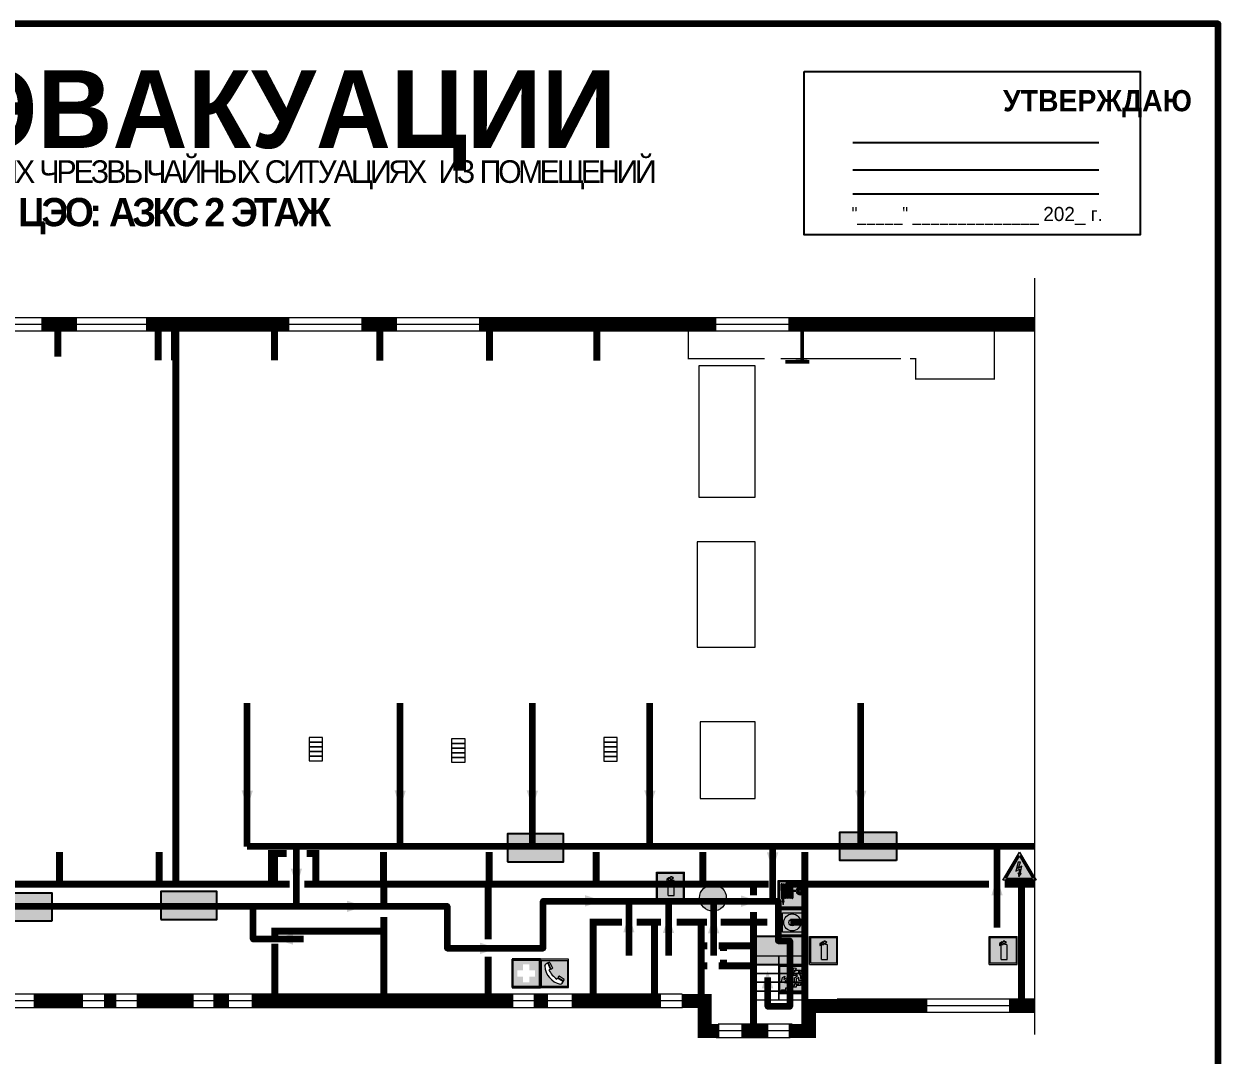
# Model space of a CAD drawing. Header units: millimetres. Extents: x 13114 to 67229, y 22859 to 38520.
# Drawn here: x 28424.7 to 28762.5, y 25959.4 to 26251.1 of the extents above; entities that cross this region are included whole.
import ezdxf

# ---------------------------------------------------------------- set-up
doc = ezdxf.new("R2010")
doc.units = ezdxf.units.MM
doc.layers.add('План_Штампы', color=7, linetype='Continuous')
doc.styles.add('обычный', font='arial.ttf')

# ---------------------------------------------------------------- blocks, each defined once
blk = doc.blocks.new('A$C32E8229D')
at = {"true_color": 0xffffff}
blk.add_hatch(color=7, dxfattribs=at).paths.add_polyline_path([(0, 0), (0, -8), (16, -8), (16, 0)])
h = blk.add_hatch(color=126)
h.paths.add_polyline_path([(0.2, -0.2), (15.8, -0.2), (15.8, -7.8), (0.2, -7.8)])
h.paths.add_polyline_path([(13.49, -2.05), (12.08, -2.05), (11.37, -2.63, 0.162397), (11.29, -2.84), (11.29, -3.63), (10.35, -3.63), (10.35, -4.05), (11.68, -4.05), (11.68, -3.48), (12.26, -4.28), (11.29, -5.1), (11.29, -6.78), (11.85, -6.78), (11.85, -5.44), (12.8, -4.64), (12.8, -5.94), (14.46, -5.94), (14.46, -5.39), (13.45, -5.39), (13.45, -3.97), (12.46, -2.59), (13.15, -2.59), (13.69, -3.34), (14.18, -3)], flags=16)
h.paths.add_polyline_path([(10.74, -1.82, 1), (11.8, -1.82, 1)], flags=16)
h.paths.add_polyline_path([(9.39, -3.59), (5.99, -3.59), (6.56, -3.03), (5.91, -3.03), (5.1, -3.83), (5.91, -4.64), (6.56, -4.64), (5.99, -4.09), (9.39, -4.09)], flags=16)
h.paths.add_polyline_path([(4.29, -1.08), (1.72, -1.08), (1.72, -6.6), (4.29, -6.6)], flags=16)
at = {"color": 126}
blk.add_lwpolyline([(16, -8), (0, -8), (0, 0), (16, 0)], close=True, dxfattribs=at)
blk = doc.blocks.new('A$C54414219')
at = {"true_color": 0xffffff}
h = blk.add_hatch(color=7, dxfattribs=at)
h.paths.add_polyline_path([(2.39, -9.45), (2.39, -18.3), (11.23, -18.3), (11.23, -9.45)], flags=0)
h.paths.add_polyline_path([(10.71, -13.87, -1), (2.92, -13.87, -1)], flags=0)
h.paths.add_polyline_path([(8.3, -13.87, -1), (5.33, -13.87, -1)], flags=0)
h.paths.add_polyline_path([(0.41, -7.47), (0.41, -20.27), (13.21, -20.27), (13.21, -7.47)])
h.paths.add_polyline_path([(0.92, -19.77), (12.71, -19.77), (12.71, -7.98), (0.92, -7.98)], flags=16)
h.paths.add_polyline_path([(11.23, -9.45), (11.23, -18.3), (2.39, -18.3), (2.39, -9.45)], flags=0)
at = {"lineweight": 5}
h = blk.add_hatch(color=242, dxfattribs=at)
h.paths.add_polyline_path([(12.71, -7.98), (0.92, -7.98), (0.92, -19.77), (12.71, -19.77)])
h.paths.add_polyline_path([(11.23, -18.3), (2.39, -18.3), (2.39, -9.45), (11.23, -9.45)], flags=16)
h.paths.add_polyline_path([(10.71, -13.87, -1), (2.92, -13.87, -1)], flags=0)
h.paths.add_polyline_path([(8.3, -13.87, -1), (5.33, -13.87, -1)], flags=0)
at = {"true_color": 0xffffff}
h = blk.add_hatch(color=7, dxfattribs=at)
h.paths.add_polyline_path([(2.39, -9.45), (2.39, -18.3), (11.23, -18.3), (11.23, -9.45)])
h.paths.add_polyline_path([(10.71, -13.87, -1), (2.92, -13.87, -1)], flags=16)
h.paths.add_polyline_path([(8.3, -13.87, -1), (5.33, -13.87, -1)], flags=0)
at = {"lineweight": 5}
h = blk.add_hatch(color=242, dxfattribs=at)
h.paths.add_polyline_path([(2.92, -13.87, 1), (10.71, -13.87, 1)])
h.paths.add_polyline_path([(8.3, -13.87, -1), (5.33, -13.87, -1)], flags=16)
at = {"color": 242, "lineweight": 5}
for p, q in [((0.41, -20.27), (0.41, -7.47)), ((0.41, -7.47), (13.21, -7.47)), ((0.41, -7.47), (13.21, -7.47)), ((13.21, -20.27), (13.21, -7.47)), ((0.41, -20.27), (13.21, -20.27))]:
    blk.add_line(p, q, dxfattribs=at)
for points in [[(0.92, -7.98), (12.71, -7.98), (12.71, -19.77), (0.92, -19.77)], [(2.39, -9.45), (11.23, -9.45), (11.23, -18.3), (2.39, -18.3)]]:
    blk.add_lwpolyline(points, close=True, dxfattribs=at)
for radius in [3.89, 1.49]:
    blk.add_circle((6.81, -13.87), radius, dxfattribs=at)
blk = doc.blocks.new('A$C7B8C2D5B')
at = {"lineweight": 0}
h = blk.add_hatch(color=5, dxfattribs=at)
h.dxf.hatch_style = 1
h.paths.add_polyline_path([(1.4, -3.02, 1), (-2.11, -3.02, 1)])
at = {"color": 5, "lineweight": 0}
blk.add_circle((-0.36, -3.02), 1.75, dxfattribs=at)
blk = doc.blocks.new('A$C18900ED3')
h = blk.add_hatch(color=126)
h.paths.add_polyline_path([(-0.18, -0.18), (-7.02, -0.18), (-7.02, -7.02), (-0.18, -7.02)])
h.paths.add_polyline_path([(-5.89, -4.46), (-5.89, -2.77), (-4.46, -2.77), (-4.46, -1.31), (-2.77, -1.31), (-2.77, -2.77), (-1.33, -2.77), (-1.33, -4.46), (-2.77, -4.46), (-2.77, -5.89), (-4.46, -5.89), (-4.46, -4.46)], flags=16)
at = {"color": 126}
for p, q in [((-7.2, 0), (-7.2, -7.2)), ((0, 0), (-7.2, 0)), ((0, -7.2), (0, 0)), ((-7.02, -7.02), (-7.02, -0.18)), ((-7.02, -0.18), (-0.18, -0.18)), ((-0.18, -0.18), (-0.18, -7.02)), ((-7.2, -7.2), (0, -7.2)), ((-0.18, -7.02), (-7.02, -7.02))]:
    blk.add_line(p, q, dxfattribs=at)
blk = doc.blocks.new('A$C456E1F9C')
at = {"lineweight": 5}
h = blk.add_hatch(color=242, dxfattribs=at)
h.paths.add_polyline_path([(0.51, -1.47), (0.51, -13.26), (12.29, -13.26), (12.29, -1.47)])
h.paths.add_polyline_path([(5.42, -4.95, -0.254479), (4.78, -5.4), (3.52, -2.53, -0.209735), (4.23, -2.4)], flags=16)
h.paths.add_polyline_path([(8.53, -8.6), (10.87, -10.17), (10.54, -10.76), (8.03, -9.13, -0.192251)], flags=16)
h.paths.add_polyline_path([(4.61, -5.49, 0.005518), (3.87, -5.72, 0.128647), (7.49, -10.01, 0.00809), (7.83, -9.33), (10.47, -10.97, -0.16736), (8.99, -12.25, -0.327862), (1.95, -3.95, -0.166952), (3.36, -2.62)], flags=16)
at = {"color": 242, "lineweight": 5}
for p, q in [((0, -13.77), (0, -0.97)), ((12.8, -0.97), (0, -0.97)), ((4.61, -5.49), (3.36, -2.62)), ((3.52, -2.53), (4.78, -5.4)), ((4.23, -2.4), (5.42, -4.95)), ((12.8, -13.77), (12.8, -0.97)), ((7.83, -9.33), (10.47, -10.97)), ((8.03, -9.13), (10.54, -10.76)), ((10.81, -10.12), (8.53, -8.6)), ((10.54, -10.76), (10.8, -10.3)), ((10.8, -10.3), (10.81, -10.12)), ((0, -13.77), (12.8, -13.77))]:
    blk.add_line(p, q, dxfattribs=at)
blk.add_lwpolyline([(0.51, -1.47), (12.29, -1.47), (12.29, -13.26), (0.51, -13.26)], close=True, dxfattribs=at)
for centre, radius, start, end in [((4.59, -5.34), 2.99, 114.2845, 152.1974), ((11.12, -3.31), 9.19, 183.9915, 256.6009), ((4.02, -3.27), 0.891, 76.3284, 123.7092), ((4.68, -4.59), 0.824, 276.9621, 334.0723), ((14.98, -39.1), 35.17, 107.1487, 108.4135), ((13.86, -0.94), 11.08, 205.5536, 234.8762), ((-13.31, 0.8), 23.44, 332.5487, 334.4027), ((8.94, -9.5), 0.989, 114.4092, 157.9388), ((7.87, -9.46), 3, 291.9291, 329.9329)]:
    blk.add_arc(centre, radius, start, end, dxfattribs=at)
blk = doc.blocks.new('A$C7B4425F7')
at = {"true_color": 0xffffff}
blk.add_hatch(color=7, dxfattribs=at).paths.add_polyline_path([(0, 0), (-16, 0), (-16, -8), (0, -8)])
h = blk.add_hatch(color=126)
h.paths.add_polyline_path([(-0.2, -0.2), (-15.8, -0.2), (-15.8, -7.8), (-0.2, -7.8)])
h.paths.add_polyline_path([(-11.76, -2.03), (-11.76, -3.66), (-11.17, -3.66, -0.568275), (-11.17, -6.18), (-12.58, -6.18), (-12.58, -2.03)], flags=16)
h.paths.add_polyline_path([(-13.33, -4.12, -0.495768), (-13.59, -6.18), (-15.03, -6.18), (-15.03, -2.03), (-13.59, -2.03, -0.487973)], flags=16)
h.paths.add_polyline_path([(-10.25, -2.03), (-9.48, -2.03), (-9.48, -6.18), (-10.25, -6.18)], flags=16)
h.paths.add_polyline_path([(-13.84, -3.69), (-14.24, -3.69), (-14.24, -3.03), (-13.9, -3.03, -0.692621)], flags=0)
h.paths.add_polyline_path([(-9.15, -2.03), (-8.4, -2.03), (-8.04, -3.07), (-7.68, -2.03), (-6.93, -2.03), (-7.64, -4.1), (-6.93, -6.18), (-7.68, -6.18), (-8.04, -5.14), (-8.4, -6.18), (-9.15, -6.18), (-8.44, -4.1)], flags=16)
h.paths.add_polyline_path([(-11.76, -4.46), (-11.42, -4.46, -0.692621), (-11.36, -5.12), (-11.76, -5.12)], flags=0)
h.paths.add_polyline_path([(-13.9, -5.2), (-14.24, -5.2), (-14.24, -4.55), (-13.84, -4.55, -0.708038)], flags=0)
edge = h.paths.add_edge_path(flags=16)
edge.add_ellipse((-5.51, -4.08), major_axis=(0, 2.05), ratio=0.586184, start_angle=0, end_angle=360)
edge = h.paths.add_edge_path(flags=0)
edge.add_ellipse((-5.51, -4.08), major_axis=(0, 1.14), ratio=0.454828, start_angle=0, end_angle=360)
h.paths.add_polyline_path([(-4.13, -4.96, 0.377264), (-3.48, -4.52, 0.0555), (-3.16, -2.03), (-1.66, -2.03), (-1.66, -4.96), (-0.96, -4.96), (-0.96, -7.01), (-1.75, -7.01), (-1.75, -6.18), (-3.3, -6.18), (-3.3, -7.02), (-4.13, -7.02)], flags=16)
h.paths.add_polyline_path([(-2.73, -2.91), (-2.28, -2.91), (-2.28, -4.96), (-3.05, -4.96, 0.079136)], flags=0)
at = {"color": 126}
blk.add_lwpolyline([(-16, -8), (0, -8), (0, 0), (-16, 0)], close=True, dxfattribs=at)
blk = doc.blocks.new('A$C3AD82952')
at = {"true_color": 0xf5f5ff}
h = blk.add_hatch(color=7, dxfattribs=at)
h.dxf.hatch_style = 1
h.paths.add_polyline_path([(8.21, 8.73, 0.414214), (7.89, 9.05), (7.22, 9.05), (7.22, 9.92), (7.59, 9.92, 1), (7.57, 10.36), (7.22, 10.36), (7.22, 10.6), (6.43, 10.6), (6.43, 10.36), (6.01, 10.36), (4.74, 9.59), (4.74, 8.69), (4.98, 8.73), (4.98, 9.26), (6.12, 9.91), (6.43, 9.91), (6.43, 9.05), (5.76, 9.05, 0.414214), (5.44, 8.73), (5.44, 2.2), (8.21, 2.2)], flags=0)
h.paths.add_polyline_path([(12.8, 12.8), (0, 12.8), (0, 0), (12.8, 0)])
h.paths.add_polyline_path([(0.51, 12.29), (12.29, 12.29), (12.29, 0.51), (0.51, 0.51)], flags=16)
h.paths.add_polyline_path([(4.74, 9.59), (6.01, 10.36), (6.43, 10.36), (6.43, 10.6), (7.22, 10.6), (7.22, 10.36), (7.59, 10.36, -0.94586), (7.59, 9.92), (7.22, 9.92), (7.22, 9.05), (7.89, 9.05, -0.414214), (8.21, 8.73), (8.21, 2.2), (5.44, 2.2), (5.44, 8.73, -0.414214), (5.76, 9.05), (6.43, 9.05), (6.43, 9.91), (6.12, 9.91), (4.98, 9.26), (4.98, 8.73), (4.74, 8.69)], flags=0)
h = blk.add_hatch(color=242)
h.dxf.hatch_style = 1
h.paths.add_polyline_path([(12.29, 12.29), (0.51, 12.29), (0.51, 0.51), (12.29, 0.51)])
h.paths.add_polyline_path([(4.74, 8.69), (4.74, 9.59), (6.01, 10.36), (6.43, 10.36), (6.43, 10.6), (7.22, 10.6), (7.22, 10.36), (7.59, 10.36, -0.94586), (7.59, 9.92), (7.22, 9.92), (7.22, 9.05), (7.89, 9.05, -0.414214), (8.21, 8.73), (8.21, 2.2), (5.44, 2.2), (5.44, 8.73, -0.414214), (5.76, 9.05), (6.43, 9.05), (6.43, 9.91), (6.12, 9.91), (4.98, 9.26), (4.98, 8.73)], flags=16)
h = blk.add_hatch(color=7, dxfattribs=at)
h.dxf.hatch_style = 1
h.paths.add_polyline_path([(8.21, 8.73, 0.414214), (7.89, 9.05), (7.22, 9.05), (7.22, 9.92), (7.59, 9.92, 1), (7.57, 10.36), (7.22, 10.36), (7.22, 10.6), (6.43, 10.6), (6.43, 10.36), (6.01, 10.36), (4.74, 9.59), (4.74, 8.69), (4.98, 8.73), (4.98, 9.26), (6.12, 9.91), (6.43, 9.91), (6.43, 9.05), (5.76, 9.05, 0.414214), (5.44, 8.73), (5.44, 2.2), (8.21, 2.2)])
at = {"color": 242, "lineweight": 5}
for p, q in [((0, 0), (0, 12.8)), ((0, 12.8), (12.8, 12.8)), ((12.8, 0), (12.8, 12.8)), ((6.01, 10.36), (4.74, 9.59)), ((4.74, 9.59), (4.74, 8.69)), ((4.74, 8.69), (4.98, 8.73)), ((4.98, 9.26), (6.12, 9.91)), ((4.98, 8.73), (4.98, 9.26)), ((5.44, 2.2), (5.44, 8.73)), ((5.76, 9.05), (6.43, 9.05)), ((6.01, 10.36), (6.43, 10.36)), ((6.12, 9.91), (6.43, 9.91)), ((7.22, 10.6), (6.43, 10.6)), ((6.43, 10.6), (6.43, 10.36)), ((6.43, 9.91), (6.43, 9.05)), ((7.22, 10.36), (7.22, 10.6)), ((7.59, 10.36), (7.22, 10.36)), ((7.22, 9.05), (7.22, 9.92)), ((7.59, 9.92), (7.22, 9.92)), ((7.89, 9.05), (7.22, 9.05)), ((8.21, 2.2), (8.21, 8.73)), ((0, 0), (12.8, 0)), ((5.44, 2.2), (8.21, 2.2))]:
    blk.add_line(p, q, dxfattribs=at)
blk.add_lwpolyline([(0.51, 12.29), (12.29, 12.29), (12.29, 0.51), (0.51, 0.51)], close=True, dxfattribs=at)
for centre, radius, start, end in [((5.76, 8.73), 0.32, 90, 180), ((7.58, 10.14), 0.223, 273.1875, 86.8125), ((7.89, 8.73), 0.32, 0, 90)]:
    blk.add_arc(centre, radius, start, end, dxfattribs=at)
blk = doc.blocks.new('A$C3E6D3DDE')
at = {"lineweight": 5}
h = blk.add_hatch(color=40, dxfattribs=at)
h.paths.add_polyline_path([(24.1, 1.45), (16.46, -11.35), (31.74, -11.35)])
h.paths.add_polyline_path([(24.09, -0.46), (30.03, -10.41), (18.14, -10.41)], flags=16)
h.paths.add_polyline_path([(24.54, -3.08), (23.41, -6.02), (25.13, -5.01), (24.33, -8.5), (24.82, -8.27), (23.79, -9.86), (23.4, -8.04), (23.8, -8.43), (24.04, -6.29), (22.39, -7.25), (23.44, -3.08)], flags=0)
h = blk.add_hatch(color=256, dxfattribs=at)
h.paths.add_polyline_path([(24.37, 0.03, 0.567511), (23.82, 0.03), (17.59, -10.4, 0.582454), (17.86, -10.88), (30.32, -10.88, 0.582149), (30.6, -10.4)])
h.paths.add_polyline_path([(24.09, -0.46), (18.14, -10.41), (30.03, -10.41)], flags=16)
h.paths.add_polyline_path([(24.54, -3.08), (23.41, -6.02), (25.13, -5.01), (24.33, -8.5), (24.82, -8.27), (23.79, -9.86), (23.4, -8.04), (23.8, -8.43), (24.04, -6.29), (22.39, -7.25), (23.44, -3.08)], flags=0)
h = blk.add_hatch(color=40, dxfattribs=at)
h.paths.add_polyline_path([(24.09, -0.46), (18.14, -10.41), (30.03, -10.41)])
h.paths.add_polyline_path([(24.82, -8.27), (23.79, -9.86), (23.4, -8.04), (23.8, -8.43), (24.04, -6.29), (22.39, -7.25), (23.44, -3.08), (24.54, -3.08), (23.41, -6.02), (25.13, -5.01), (24.33, -8.5)], flags=16)
at = {"color": 40, "lineweight": 5}
for p, q in [((16.46, -11.35), (24.1, 1.45)), ((24.1, 1.45), (31.74, -11.35))]:
    blk.add_line(p, q, dxfattribs=at)
at = {"lineweight": 5}
for p, q in [((17.59, -10.4), (23.82, 0.03)), ((24.37, 0.03), (30.6, -10.4)), ((18.14, -10.41), (24.09, -0.46)), ((23.44, -3.08), (22.39, -7.25)), ((23.41, -6.02), (24.54, -3.08)), ((25.13, -5.01), (23.41, -6.02)), ((24.54, -3.08), (23.44, -3.08)), ((24.09, -0.46), (30.03, -10.41)), ((24.33, -8.5), (25.13, -5.01)), ((17.86, -10.88), (30.32, -10.88)), ((18.14, -10.41), (30.03, -10.41)), ((22.39, -7.25), (24.04, -6.29)), ((23.8, -8.43), (23.4, -8.04)), ((23.4, -8.04), (23.79, -9.86)), ((23.79, -9.86), (24.82, -8.27)), ((24.04, -6.29), (23.8, -8.43)), ((24.82, -8.27), (24.33, -8.5))]:
    blk.add_line(p, q, dxfattribs=at)
at = {"color": 50, "lineweight": 5}
blk.add_line((31.74, -11.35), (16.46, -11.35), dxfattribs=at)
blk = doc.blocks.new('A$C37112FD5')
at = {"true_color": 0xf5f5ff}
h = blk.add_hatch(color=7, dxfattribs=at)
h.dxf.hatch_style = 1
h.paths.add_polyline_path([(12.8, -7.4), (0, -7.4), (0, -20.2), (12.8, -20.2)])
h.paths.add_polyline_path([(12.29, -7.91), (12.29, -19.69), (0.51, -19.69), (0.51, -7.91)], flags=16)
h.paths.add_polyline_path([(4.98, -9.04, -0.42597), (5.17, -9.22), (5.17, -12.25), (5.17, -15.29, -0.432244), (4.98, -15.47), (4.83, -15.47, -0.42597), (4.64, -15.29), (4.64, -12.25), (4.64, -9.22, -0.432244), (4.83, -9.04)], flags=0)
h.paths.add_polyline_path([(4.28, -9.22), (4.28, -12.25), (4.28, -15.29, -0.432244), (4.09, -15.47), (3.94, -15.47, -0.42597), (3.75, -15.29), (3.75, -12.25), (3.75, -9.22, -0.432244), (3.94, -9.04), (4.09, -9.04, -0.42597)], flags=0)
h.paths.add_polyline_path([(5.72, -9.04), (5.87, -9.04, -0.42597), (6.06, -9.22), (6.06, -12.25), (6.06, -15.29, -0.432244), (5.87, -15.47), (5.72, -15.47, -0.42597), (5.53, -15.29), (5.53, -12.25), (5.53, -9.22, -0.432244)], flags=0)
h.paths.add_polyline_path([(6.42, -8.9), (6.5, -8.9, -0.42597), (6.69, -9.08), (6.69, -12.03), (8.21, -12.03, -15.824349), (8.21, -12.47), (6.69, -12.47), (6.69, -15.42, -0.432244), (6.5, -15.6), (6.42, -15.6)], flags=0)
h.paths.add_polyline_path([(3.39, -9.22), (3.39, -12.25), (3.39, -15.29, -0.432244), (3.2, -15.47), (3.05, -15.47, -0.42597), (2.85, -15.29), (2.85, -12.25), (2.85, -9.22, -0.432244), (3.05, -9.04), (3.2, -9.04, -0.42597)], flags=0)
h.paths.add_polyline_path([(2.5, -9.22), (2.5, -16.71), (1.96, -16.71), (1.96, -9.22, -0.432244), (2.15, -9.04), (2.31, -9.04, -0.42597)], flags=0)
h.paths.add_polyline_path([(1.61, -8.9), (1.61, -15.6), (1.57, -15.6, -0.42597), (1.37, -15.42), (1.37, -12.03), (1.37, -9.09, -0.432244), (1.57, -8.9)], flags=0)
h.paths.add_polyline_path([(9.76, -10.81), (9.76, -12.03), (8.49, -12.03, -0.336371)], flags=0)
h.paths.add_polyline_path([(8.49, -12.47), (9.76, -12.47), (9.76, -13.7, -0.336371)], flags=0)
h.paths.add_polyline_path([(10.11, -10.81, -0.336371), (11.38, -12.03), (10.11, -12.03)], flags=0)
h.paths.add_polyline_path([(10.11, -12.47), (11.38, -12.47, -0.336371), (10.11, -13.7)], flags=0)
h.paths.add_polyline_path([(2.5, -16.84), (2.5, -17.05), (1.97, -17.05), (1.97, -16.84)], flags=0)
h.paths.add_polyline_path([(2.5, -17.24, -0.033778), (2.24, -18.6, -0.033778), (1.97, -17.24)], flags=0)
h = blk.add_hatch(color=242)
h.dxf.hatch_style = 1
h.paths.add_polyline_path([(12.29, -7.91), (0.51, -7.91), (0.51, -19.69), (12.29, -19.69)])
h.paths.add_polyline_path([(6.42, -15.6), (6.42, -8.9), (6.5, -8.9, -0.42597), (6.69, -9.08), (6.69, -12.03), (8.21, -12.03, -15.824349), (8.21, -12.47), (6.69, -12.47), (6.69, -15.42, -0.432244), (6.5, -15.6)], flags=16)
h.paths.add_polyline_path([(5.87, -15.47), (5.72, -15.47, -0.42597), (5.53, -15.29), (5.53, -12.25), (5.53, -9.22, -0.432244), (5.72, -9.04), (5.87, -9.04, -0.42597), (6.06, -9.22), (6.06, -12.25), (6.06, -15.29, -0.432244)], flags=16)
h.paths.add_polyline_path([(4.98, -15.47), (4.83, -15.47, -0.42597), (4.64, -15.29), (4.64, -12.25), (4.64, -9.22, -0.432244), (4.83, -9.04), (4.98, -9.04, -0.42597), (5.17, -9.22), (5.17, -12.25), (5.17, -15.29, -0.432244)], flags=16)
h.paths.add_polyline_path([(4.09, -15.47), (3.94, -15.47, -0.42597), (3.75, -15.29), (3.75, -12.25), (3.75, -9.22, -0.432244), (3.94, -9.04), (4.09, -9.04, -0.42597), (4.28, -9.22), (4.28, -12.25), (4.28, -15.29, -0.432244)], flags=16)
h.paths.add_polyline_path([(3.2, -15.47), (3.05, -15.47, -0.42597), (2.85, -15.29), (2.85, -12.25), (2.85, -9.22, -0.432244), (3.05, -9.04), (3.2, -9.04, -0.42597), (3.39, -9.22), (3.39, -12.25), (3.39, -15.29, -0.432244)], flags=16)
h.paths.add_polyline_path([(2.5, -17.05), (1.97, -17.05), (1.97, -16.84), (2.5, -16.84)], flags=16)
h.paths.add_polyline_path([(2.5, -17.24, -0.033778), (2.24, -18.6, -0.033778), (1.97, -17.24)], flags=16)
h.paths.add_polyline_path([(2.5, -16.71), (1.96, -16.71), (1.96, -9.22, -0.432244), (2.15, -9.04), (2.31, -9.04, -0.42597), (2.5, -9.22)], flags=16)
h.paths.add_polyline_path([(1.61, -15.6), (1.57, -15.6, -0.42597), (1.37, -15.42), (1.37, -12.03), (1.37, -9.09, -0.432244), (1.57, -8.9), (1.61, -8.9)], flags=16)
h.paths.add_polyline_path([(8.49, -12.47), (9.76, -12.47), (9.76, -13.7, -0.336371)], flags=0)
h.paths.add_polyline_path([(10.11, -13.7), (10.11, -12.47), (11.38, -12.47, -0.336371)], flags=0)
h.paths.add_polyline_path([(8.49, -12.03, -0.336371), (9.76, -10.81), (9.76, -12.03)], flags=0)
h.paths.add_polyline_path([(10.11, -12.03), (10.11, -10.81, -0.336371), (11.38, -12.03)], flags=0)
h = blk.add_hatch(color=7, dxfattribs=at)
h.dxf.hatch_style = 1
h.paths.add_polyline_path([(1.61, -8.9), (1.57, -8.9, 0.432244), (1.37, -9.09), (1.37, -12.03), (1.37, -15.42, 0.42597), (1.57, -15.6), (1.61, -15.6)])
h.paths.add_polyline_path([(2.5, -9.22, 0.42597), (2.31, -9.04), (2.15, -9.04, 0.432244), (1.96, -9.22), (1.96, -16.71), (2.5, -16.71)])
h.paths.add_polyline_path([(2.5, -16.84), (1.97, -16.84), (1.97, -17.05), (2.5, -17.05)])
h.paths.add_polyline_path([(2.5, -17.24), (1.97, -17.24, 0.033778), (2.24, -18.6, 0.033778)])
h.paths.add_polyline_path([(3.39, -12.25), (3.39, -9.22, 0.42597), (3.2, -9.04), (3.05, -9.04, 0.432244), (2.85, -9.22), (2.85, -12.25), (2.85, -15.29, 0.42597), (3.05, -15.47), (3.2, -15.47, 0.432244), (3.39, -15.29)])
h.paths.add_polyline_path([(4.28, -12.25), (4.28, -9.22, 0.42597), (4.09, -9.04), (3.94, -9.04, 0.432244), (3.75, -9.22), (3.75, -12.25), (3.75, -15.29, 0.42597), (3.94, -15.47), (4.09, -15.47, 0.432244), (4.28, -15.29)])
h.paths.add_polyline_path([(5.17, -12.25), (5.17, -9.22, 0.42597), (4.98, -9.04), (4.83, -9.04, 0.432244), (4.64, -9.22), (4.64, -12.25), (4.64, -15.29, 0.42597), (4.83, -15.47), (4.98, -15.47, 0.432244), (5.17, -15.29)])
h.paths.add_polyline_path([(6.06, -12.25), (6.06, -9.22, 0.42597), (5.87, -9.04), (5.72, -9.04, 0.432244), (5.53, -9.22), (5.53, -12.25), (5.53, -15.29, 0.42597), (5.72, -15.47), (5.87, -15.47, 0.432244), (6.06, -15.29)])
h.paths.add_polyline_path([(6.69, -12.47), (8.21, -12.47, 15.824349), (8.21, -12.03), (6.69, -12.03), (6.69, -9.08, 0.42597), (6.5, -8.9), (6.42, -8.9), (6.42, -15.6), (6.5, -15.6, 0.432244), (6.69, -15.42)])
h.paths.add_polyline_path([(8.49, -12.47), (9.76, -12.47), (9.76, -13.7, -0.336371)], flags=16)
h.paths.add_polyline_path([(8.49, -12.03, -0.336371), (9.76, -10.81), (9.76, -12.03)], flags=16)
h.paths.add_polyline_path([(10.11, -12.47), (11.38, -12.47, -0.336371), (10.11, -13.7)], flags=16)
h.paths.add_polyline_path([(10.11, -12.03), (10.11, -10.81, -0.336371), (11.38, -12.03)], flags=16)
h = blk.add_hatch(color=242)
h.dxf.hatch_style = 1
h.paths.add_polyline_path([(9.76, -10.81, 0.336371), (8.49, -12.03), (9.76, -12.03)])
h.paths.add_polyline_path([(10.11, -10.81), (10.11, -12.03), (11.38, -12.03, 0.336371)])
h.paths.add_polyline_path([(11.38, -12.47), (10.11, -12.47), (10.11, -13.7, 0.336371)])
h.paths.add_polyline_path([(9.76, -12.47), (8.49, -12.47, 0.336371), (9.76, -13.7)])
at = {"color": 242, "lineweight": 5}
for p, q in [((0, -20.2), (0, -7.4)), ((0, -7.4), (12.8, -7.4)), ((1.37, -12.03), (1.37, -9.08)), ((1.57, -8.9), (1.61, -8.9)), ((1.61, -8.9), (1.61, -15.6)), ((1.96, -16.71), (1.96, -9.22)), ((2.15, -9.04), (2.31, -9.04)), ((2.5, -16.71), (2.5, -9.22)), ((2.85, -12.25), (2.85, -9.22)), ((3.05, -9.04), (3.2, -9.04)), ((3.39, -12.25), (3.39, -9.22)), ((3.75, -12.25), (3.75, -9.22)), ((3.94, -9.04), (4.09, -9.04)), ((4.28, -12.25), (4.28, -9.22)), ((4.64, -12.25), (4.64, -9.22)), ((4.83, -9.04), (4.98, -9.04)), ((5.17, -12.25), (5.17, -9.22)), ((5.53, -12.25), (5.53, -9.22)), ((5.72, -9.04), (5.87, -9.04)), ((6.06, -12.25), (6.06, -9.22)), ((6.42, -8.9), (6.42, -15.6)), ((6.5, -8.9), (6.42, -8.9)), ((6.69, -12.03), (6.69, -9.08)), ((9.76, -10.81), (9.76, -12.03)), ((10.11, -10.81), (10.11, -12.03)), ((12.8, -20.2), (12.8, -7.4)), ((1.37, -12.03), (1.37, -15.42)), ((1.57, -15.6), (1.61, -15.6)), ((2.85, -12.25), (2.85, -15.29)), ((3.05, -15.47), (3.2, -15.47)), ((3.39, -12.25), (3.39, -15.29)), ((3.75, -12.25), (3.75, -15.29)), ((3.94, -15.47), (4.09, -15.47)), ((4.28, -12.25), (4.28, -15.29)), ((4.64, -12.25), (4.64, -15.29)), ((4.83, -15.47), (4.98, -15.47)), ((5.17, -12.25), (5.17, -15.29)), ((5.53, -12.25), (5.53, -15.29)), ((5.72, -15.47), (5.87, -15.47)), ((6.06, -12.25), (6.06, -15.29)), ((6.42, -15.6), (6.5, -15.6)), ((8.21, -12.03), (6.69, -12.03)), ((8.21, -12.47), (6.69, -12.47)), ((6.69, -12.47), (6.69, -15.42)), ((9.76, -12.03), (8.49, -12.03)), ((9.76, -12.47), (8.49, -12.47)), ((9.76, -12.47), (9.76, -13.7)), ((11.38, -12.03), (10.11, -12.03)), ((11.38, -12.47), (10.11, -12.47)), ((10.11, -12.47), (10.11, -13.7)), ((0, -20.2), (12.8, -20.2)), ((1.96, -16.71), (2.5, -16.71)), ((1.97, -16.84), (2.5, -16.84)), ((1.97, -17.05), (1.97, -16.84)), ((2.5, -17.05), (1.97, -17.05)), ((1.97, -17.24), (2.5, -17.24)), ((2.5, -16.84), (2.5, -17.05))]:
    blk.add_line(p, q, dxfattribs=at)
blk.add_lwpolyline([(0.51, -7.91), (12.29, -7.91), (12.29, -19.69), (0.51, -19.69)], close=True, dxfattribs=at)
for centre, radius, start, end in [((1.56, -9.09), 0.182, 87.1027, 180.6071), ((2.15, -9.22), 0.182, 87.1027, 180.6071), ((2.32, -9.22), 0.182, 359.3929, 92.8973), ((3.04, -9.22), 0.182, 87.1027, 180.6071), ((3.21, -9.22), 0.182, 359.3929, 92.8973), ((3.93, -9.22), 0.182, 87.1027, 180.6071), ((4.1, -9.22), 0.182, 359.3929, 92.8973), ((4.82, -9.22), 0.182, 87.1027, 180.6071), ((4.99, -9.22), 0.182, 359.3929, 92.8973), ((5.71, -9.22), 0.182, 87.1027, 180.6071), ((5.88, -9.22), 0.182, 359.3929, 92.8973), ((6.51, -9.09), 0.182, 359.3929, 92.8973), ((9.93, -12.25), 1.74, 187.2319, 172.7681), ((9.93, -12.25), 1.46, 96.9927, 171.3585), ((9.93, -12.25), 1.46, 8.6415, 83.0073), ((1.56, -15.42), 0.182, 179.3929, 272.8973), ((3.04, -15.29), 0.182, 179.3929, 272.8973), ((3.21, -15.29), 0.182, 267.1027, 0.6071), ((3.93, -15.29), 0.182, 179.3929, 272.8973), ((4.1, -15.29), 0.182, 267.1027, 0.6071), ((4.82, -15.29), 0.182, 179.3929, 272.8973), ((4.99, -15.29), 0.182, 267.1027, 0.6071), ((5.71, -15.29), 0.182, 179.3929, 272.8973), ((5.88, -15.29), 0.182, 267.1027, 0.6071), ((6.51, -15.42), 0.182, 267.1027, 0.6071), ((9.93, -12.25), 1.46, 188.6415, 263.0073), ((9.93, -12.25), 1.46, 276.9927, 351.3585), ((12.17, -15.98), 10.27, 187.041, 194.7793), ((-7.7, -15.98), 10.27, 345.2207, 352.959)]:
    blk.add_arc(centre, radius, start, end, dxfattribs=at)
blk = doc.blocks.new('вниз 3')
at = {"lineweight": 0, "true_color": 0xffffff}
h = blk.add_hatch(color=7, dxfattribs=at)
h.dxf.hatch_style = 1
h.paths.add_polyline_path([(40997.5, -4475.69), (40997.25, -4475.28), (40995.76, -4476.15), (40995.97, -4475.23), (40995.39, -4475.56), (40995.05, -4476.83), (40996.33, -4477.17), (40996.91, -4476.83), (40996, -4476.55)], flags=0)
h.paths.add_polyline_path([(40999.81, -4473.95), (41000.22, -4473.95), (41000.64, -4474.67), (41001.03, -4474.43), (41000.46, -4473.49), (41000.42, -4473.49), (40999.43, -4473.49), (40998.68, -4473.92), (40998.68, -4474.57), (40997.88, -4474.57), (40997.88, -4475), (40999.14, -4475), (40999.14, -4474.43), (40999.14, -4474.38), (40999.59, -4475.15), (40998.72, -4475.67), (40998.72, -4477.06), (40999.24, -4477.06), (40999.24, -4475.96), (40999.95, -4475.56), (40999.95, -4476.43), (41001.61, -4476.43), (41001.61, -4475.88), (41000.47, -4475.88), (41000.47, -4475.12)], flags=0)
h.paths.add_polyline_path([(40999.2, -4473.24, 1), (40998.35, -4473.24, 1)], flags=0)
h.paths.add_polyline_path([(41000.46, -4477.26), (41001.69, -4477.26), (41001.69, -4476.84), (41000.03, -4476.84), (41000.03, -4477.39), (40998.78, -4477.39), (40998.78, -4477.95), (40997.53, -4477.95), (40997.53, -4478.5), (40996.29, -4478.5), (40996.29, -4479.06), (40995.05, -4479.06), (40995.05, -4479.48), (40995.29, -4479.48), (40996.72, -4479.48), (40996.72, -4478.92), (40997.97, -4478.92), (40997.97, -4478.36), (40999.2, -4478.36), (40999.2, -4477.81), (41000.46, -4477.81)], flags=0)
h.paths.add_polyline_path([(41002.37, -4472.17), (40994.37, -4472.17), (40994.37, -4480.17), (41002.37, -4480.17)])
h.paths.add_polyline_path([(41002.16, -4479.96), (40994.57, -4479.96), (40994.57, -4472.37), (41002.16, -4472.37)], flags=16)
h.paths.add_polyline_path([(41001.61, -4475.88), (41001.61, -4476.43), (40999.95, -4476.43), (40999.95, -4475.56), (40999.24, -4475.96), (40999.24, -4477.06), (40998.72, -4477.06), (40998.72, -4475.67), (40999.59, -4475.15), (40999.14, -4474.38), (40999.14, -4474.43), (40999.14, -4475), (40997.88, -4475), (40997.88, -4474.57), (40998.68, -4474.57), (40998.68, -4473.92), (40999.43, -4473.49), (41000.42, -4473.49), (41000.46, -4473.49), (41001.03, -4474.43), (41000.64, -4474.67), (41000.22, -4473.95), (40999.81, -4473.95), (41000.47, -4475.12), (41000.47, -4475.88)], flags=0)
h.paths.add_polyline_path([(41001.69, -4476.84), (41001.69, -4477.26), (41000.46, -4477.26), (41000.46, -4477.81), (40999.2, -4477.81), (40999.2, -4478.36), (40997.97, -4478.36), (40997.97, -4478.92), (40996.72, -4478.92), (40996.72, -4479.48), (40995.05, -4479.48), (40995.05, -4479.06), (40996.29, -4479.06), (40996.29, -4478.5), (40997.53, -4478.5), (40997.53, -4477.95), (40998.78, -4477.95), (40998.78, -4477.39), (41000.03, -4477.39), (41000.03, -4476.84)], flags=0)
h.paths.add_polyline_path([(40998.35, -4473.24, -1), (40999.2, -4473.24, -1)], flags=0)
h.paths.add_polyline_path([(40997.5, -4475.69), (40996, -4476.55), (40996.91, -4476.83), (40996.33, -4477.17), (40995.05, -4476.83), (40995.39, -4475.56), (40995.97, -4475.23), (40995.76, -4476.15), (40997.25, -4475.28)], flags=0)
at = {"lineweight": 0}
h = blk.add_hatch(color=126, dxfattribs=at)
h.dxf.hatch_style = 1
h.paths.add_polyline_path([(41002.16, -4472.37), (40994.57, -4472.37), (40994.57, -4479.96), (41002.16, -4479.96)])
h.paths.add_polyline_path([(40995.97, -4475.23), (40995.76, -4476.15), (40997.25, -4475.28), (40997.5, -4475.69), (40996, -4476.55), (40996.91, -4476.83), (40996.33, -4477.17), (40995.05, -4476.83), (40995.39, -4475.56)], flags=16)
h.paths.add_polyline_path([(40997.88, -4474.57), (40998.68, -4474.57), (40998.68, -4473.92), (40999.43, -4473.49), (41000.42, -4473.49), (41000.46, -4473.49), (41001.03, -4474.43), (41000.64, -4474.67), (41000.22, -4473.95), (40999.81, -4473.95), (41000.47, -4475.12), (41000.47, -4475.88), (41001.61, -4475.88), (41001.61, -4476.43), (40999.95, -4476.43), (40999.95, -4475.56), (40999.24, -4475.96), (40999.24, -4477.06), (40998.72, -4477.06), (40998.72, -4475.67), (40999.59, -4475.15), (40999.14, -4474.38), (40999.14, -4474.43), (40999.14, -4475), (40997.88, -4475)], flags=16)
h.paths.add_polyline_path([(40998.35, -4473.24, -1), (40999.2, -4473.24, -1)], flags=16)
h.paths.add_polyline_path([(40997.53, -4477.95), (40998.78, -4477.95), (40998.78, -4477.39), (41000.03, -4477.39), (41000.03, -4476.84), (41001.69, -4476.84), (41001.69, -4477.26), (41000.46, -4477.26), (41000.46, -4477.81), (40999.2, -4477.81), (40999.2, -4478.36), (40997.97, -4478.36), (40997.97, -4478.92), (40996.72, -4478.92), (40996.72, -4479.48), (40995.05, -4479.48), (40995.05, -4479.06), (40996.29, -4479.06), (40996.29, -4478.5), (40997.53, -4478.5)], flags=16)
at = {"lineweight": 0, "true_color": 0xffffff}
h = blk.add_hatch(color=7, dxfattribs=at)
h.dxf.hatch_style = 1
h.paths.add_polyline_path([(40999.2, -4473.24, 1), (40998.35, -4473.24, 1)])
h.paths.add_polyline_path([(40999.81, -4473.95), (41000.22, -4473.95), (41000.64, -4474.67), (41001.03, -4474.43), (41000.46, -4473.49), (41000.42, -4473.49), (40999.43, -4473.49), (40998.68, -4473.92), (40998.68, -4474.57), (40997.88, -4474.57), (40997.88, -4475), (40999.14, -4475), (40999.14, -4474.43), (40999.14, -4474.38), (40999.59, -4475.15), (40998.72, -4475.67), (40998.72, -4477.06), (40999.24, -4477.06), (40999.24, -4475.96), (40999.95, -4475.56), (40999.95, -4476.43), (41001.61, -4476.43), (41001.61, -4475.88), (41000.47, -4475.88), (41000.47, -4475.12)])
h.paths.add_polyline_path([(40999.2, -4477.81), (41000.46, -4477.81), (41000.46, -4477.26), (41001.69, -4477.26), (41001.69, -4476.84), (41000.03, -4476.84), (41000.03, -4477.39), (40998.78, -4477.39), (40998.78, -4477.95), (40997.53, -4477.95), (40997.53, -4478.5), (40996.29, -4478.5), (40996.29, -4479.06), (40995.05, -4479.06), (40995.05, -4479.48), (40995.29, -4479.48), (40996.72, -4479.48), (40996.72, -4478.92), (40997.97, -4478.92), (40997.97, -4478.36), (40999.2, -4478.36)])
h.paths.add_polyline_path([(40997.5, -4475.69), (40997.25, -4475.28), (40995.76, -4476.15), (40995.97, -4475.23), (40995.39, -4475.56), (40995.05, -4476.83), (40996.33, -4477.17), (40996.91, -4476.83), (40996, -4476.55)])
at = {"color": 126, "lineweight": 0}
for points in [[(40994.37, -4472.17), (41002.37, -4472.17), (41002.37, -4480.17), (40994.37, -4480.17)], [(40994.57, -4472.37), (41002.16, -4472.37), (41002.16, -4479.96), (40994.57, -4479.96)]]:
    blk.add_lwpolyline(points, close=True, dxfattribs=at)
for points in [[(40995.05, -4476.83), (40995.39, -4475.56), (40995.97, -4475.23), (40995.76, -4476.15), (40997.25, -4475.28), (40997.5, -4475.69), (40996, -4476.55), (40996.91, -4476.83), (40996.33, -4477.17), (40995.05, -4476.83)], [(40999.14, -4474.43), (40999.14, -4475), (40997.88, -4475), (40997.88, -4474.57), (40998.68, -4474.57), (40998.68, -4473.92), (40999.43, -4473.49), (41000.42, -4473.49), (41000.46, -4473.49), (41001.03, -4474.43), (41000.64, -4474.67), (41000.22, -4473.95), (40999.81, -4473.95), (41000.47, -4475.12), (41000.47, -4475.88), (41001.61, -4475.88), (41001.61, -4476.43), (40999.95, -4476.43), (40999.95, -4475.56), (40999.24, -4475.96), (40999.24, -4477.06), (40998.72, -4477.06), (40998.72, -4475.67), (40999.59, -4475.15), (40999.14, -4474.38), (40999.14, -4474.43)], [(40995.29, -4479.48), (40995.05, -4479.48), (40995.05, -4479.06), (40996.29, -4479.06), (40996.29, -4478.5), (40997.53, -4478.5), (40997.53, -4477.95), (40998.78, -4477.95), (40998.78, -4477.39), (41000.03, -4477.39), (41000.03, -4476.84), (41001.69, -4476.84), (41001.69, -4477.26), (41000.46, -4477.26), (41000.46, -4477.81), (40999.2, -4477.81), (40999.2, -4478.36), (40997.97, -4478.36), (40997.97, -4478.92), (40996.72, -4478.92), (40996.72, -4479.48), (40995.05, -4479.48)]]:
    blk.add_lwpolyline(points, dxfattribs=at)
blk.add_circle((40998.77, -4473.24), 0.426, dxfattribs=at)

msp = doc.modelspace()

# ---------------------------------------------------------------- linework, layer by layer
at = {"color": 6, "lineweight": 100}
msp.add_lwpolyline([(28162.5, 25856.11), (28762.5, 25856.11), (28762.5, 26251.11), (28162.5, 26251.11)], close=True, dxfattribs=at)
msp.add_lwpolyline([(28645.44, 26237.65), (28740.44, 26237.65), (28740.44, 26191.44), (28645.44, 26191.44)], close=True)
for points in [[(28659.19, 26217.6), (28728.72, 26217.6)], [(28659.19, 26209.84), (28728.72, 26209.84)], [(28659.19, 26203.05), (28728.72, 26203.05)]]:
    msp.add_lwpolyline(points)
at = {"lineweight": 0}
for points in [[(28710.67, 25965.24), (28710.67, 26179.21)], [(28710.67, 26167.94), (28249.48, 26167.94)], [(28710.67, 26166.05), (28249.19, 26166.05)], [(28710.37, 26164.22), (28249.71, 26164.22)], [(28610.94, 25976.66), (28261.47, 25976.66)], [(28610.76, 25974.72), (28261.29, 25974.72)], [(28611.04, 25972.82), (28261.57, 25972.82)], [(28710.67, 25973.31), (28654.27, 25973.31)], [(28710.67, 25975.25), (28654.72, 25975.25)], [(28710.67, 25971.45), (28654.39, 25971.45)], [(28641.04, 25966.26), (28620.08, 25966.26)], [(28642.03, 25968.2), (28621.07, 25968.2)], [(28641.48, 25964.33), (28620.52, 25964.33)]]:
    msp.add_lwpolyline(points, dxfattribs=at)
for points, const_width in [([(28439.73, 26166.05), (28429.64, 26166.05)], 3.96), ([(28499.8, 26166.05), (28459.21, 26166.05)], 3.96), ([(28530.29, 26166.05), (28520.2, 26166.05)], 3.96), ([(28620.56, 26166.05), (28553.45, 26166.05)], 3.96), ([(28710.67, 26166.05), (28640.92, 26166.05)], 3.96), ([(28434.29, 26156.93), (28434.29, 26166.05)], 1.98), ([(28462.66, 26155.97), (28462.66, 26165.09)], 1.98), ([(28467.3, 26155.97), (28467.3, 26165.09)], 1.98), ([(28467.69, 26007.77), (28467.69, 26164.7)], 1.98), ([(28495.61, 26155.97), (28495.61, 26165.09)], 1.98), ([(28525.35, 26155.86), (28525.35, 26164.97)], 1.98), ([(28556.39, 26155.86), (28556.39, 26164.97)], 1.98), ([(28586.76, 26155.86), (28586.76, 26164.97)], 1.98), ([(28634.21, 26156.42), (28612.67, 26156.42), (28612.67, 26165.81)], 0.396), ([(28699.19, 26164.94), (28699.19, 26150.67), (28676.92, 26150.67), (28676.92, 26156.42), (28675.39, 26156.42)], 0.396), ([(28672.81, 26156.42), (28638.76, 26156.42)], 0.396), ([(28434.79, 26007.77), (28434.79, 26016.89)], 1.98), ([(28462.95, 26007.77), (28462.95, 26016.89)], 1.98), ([(28495.58, 26007.77), (28495.58, 26016.89)], 1.98), ([(28526.41, 26007.77), (28526.41, 26016.89)], 1.98), ([(28556.34, 26007.77), (28556.34, 26016.89)], 1.98), ([(28586.63, 26007.77), (28586.63, 26016.89)], 1.98), ([(28616.78, 26007.77), (28616.78, 26016.89)], 1.98), ([(28645.58, 26007.77), (28645.58, 26016.89)], 1.98), ([(28499.87, 26007.77), (28310.64, 26007.77)], 1.98), ([(28635.4, 26007.77), (28504.01, 26007.77)], 1.98), ([(28526.53, 26007.77), (28526.53, 26002.41)], 1.98), ([(28556.06, 25992.12), (28556.06, 26007.77)], 1.98), ([(28631.07, 26007.77), (28631.07, 26004.58)], 1.98), ([(28697.66, 26007.77), (28640.19, 26007.77)], 1.98), ([(28645.58, 25967.26), (28645.58, 26007.77)], 1.98), ([(28710.67, 26007.77), (28702.08, 26007.77)], 1.98), ([(28706.93, 26007.77), (28706.93, 25973.17)], 1.98), ([(28526.53, 25998.44), (28526.53, 25975.25), (28526.53, 25994.47), (28495.73, 25994.47), (28495.73, 25993.08)], 1.98), ([(28631.07, 25997.04), (28631.07, 25999.91)], 1.98), ([(28593.87, 25997.04), (28585.76, 25997.04), (28585.76, 25974.83)], 1.98), ([(28604.96, 25997.04), (28598.08, 25997.04)], 1.98), ([(28603.13, 25997.04), (28603.13, 25974.83)], 1.98), ([(28617.9, 25997.04), (28609.4, 25997.04)], 1.98), ([(28616.29, 25997.04), (28616.29, 25975.98)], 1.98), ([(28631.07, 25997.04), (28621.8, 25997.04)], 1.98), ([(28631.07, 25966.62), (28631.07, 25997.04), (28634.97, 25997.04)], 1.98), ([(28645.58, 25997.04), (28641.5, 25997.04)], 1.98), ([(28495.73, 25990.95), (28495.73, 25975.2)], 1.98), ([(28616.29, 25990.28), (28618.05, 25990.28)], 1.98), ([(28631.07, 25990.28), (28621.26, 25990.28)], 1.98), ([(28622.56, 25990.28), (28622.56, 25988.82)], 1.98), ([(28556.06, 25975.75), (28556.06, 25987.28)], 1.98), ([(28616.29, 25984.7), (28618.05, 25984.7)], 1.98), ([(28631.07, 25984.7), (28621.26, 25984.7)], 1.98), ([(28622.56, 25984.7), (28622.56, 25986.36)], 1.98), ([(28427.47, 25974.72), (28441.43, 25974.72)], 3.96), ([(28447.38, 25974.72), (28450.9, 25974.72)], 3.96), ([(28456.65, 25974.72), (28472.76, 25974.72)], 3.96), ([(28478.32, 25974.72), (28482.71, 25974.72)], 3.96), ([(28489.15, 25974.72), (28563.14, 25974.72)], 3.96), ([(28568.91, 25974.72), (28572.93, 25974.72)], 3.96), ([(28579.62, 25974.72), (28604.94, 25974.72)], 3.96), ([(28610.76, 25974.72), (28617.3, 25974.72), (28617.3, 25966.26), (28621.39, 25966.26)], 3.96), ([(28641.04, 25966.26), (28646.77, 25966.26), (28646.77, 25973.31), (28680.21, 25973.31)], 3.96), ([(28703.37, 25973.31), (28710.67, 25973.31)], 3.96), ([(28627.62, 25966.26), (28635.3, 25966.26)], 3.96)]:
    msp.add_lwpolyline(points, dxfattribs=dict(at, const_width=const_width))
at = {"lineweight": 50}
for points in [[(28644.85, 26165.16), (28644.85, 26155.61), (28643.16, 26155.61), (28646.27, 26155.61)], [(28646.81, 26155.53), (28640.12, 26155.53)]]:
    msp.add_lwpolyline(points, dxfattribs=at)
at = {"lineweight": 0}
for points in [[(28631.54, 26154.42), (28615.58, 26154.42), (28615.58, 26117.22), (28631.54, 26117.22)], [(28631.54, 26104.59), (28615.17, 26104.59), (28615.17, 26074.83), (28631.54, 26074.83)], [(28631.54, 26053.66), (28616.03, 26053.66), (28616.03, 26031.99), (28631.54, 26031.99)], [(28505.42, 26047.92), (28509.22, 26047.92), (28509.22, 26049.24), (28505.42, 26049.24)], [(28505.42, 26046.59), (28509.22, 26046.59), (28509.22, 26047.92), (28505.42, 26047.92)], [(28505.42, 26045.27), (28509.22, 26045.27), (28509.22, 26046.59), (28505.42, 26046.59)], [(28545.7, 26047.59), (28549.5, 26047.59), (28549.5, 26048.91), (28545.7, 26048.91)], [(28545.7, 26046.26), (28549.5, 26046.26), (28549.5, 26047.59), (28545.7, 26047.59)], [(28588.72, 26047.89), (28592.52, 26047.89), (28592.52, 26049.22), (28588.72, 26049.22)], [(28588.72, 26046.57), (28592.52, 26046.57), (28592.52, 26047.89), (28588.72, 26047.89)], [(28588.72, 26045.24), (28592.52, 26045.24), (28592.52, 26046.57), (28588.72, 26046.57)], [(28505.42, 26043.94), (28509.22, 26043.94), (28509.22, 26045.27), (28505.42, 26045.27)], [(28505.42, 26042.61), (28509.22, 26042.61), (28509.22, 26043.94), (28505.42, 26043.94)], [(28545.7, 26044.94), (28549.5, 26044.94), (28549.5, 26046.26), (28545.7, 26046.26)], [(28545.7, 26043.61), (28549.5, 26043.61), (28549.5, 26044.94), (28545.7, 26044.94)], [(28545.7, 26042.29), (28549.5, 26042.29), (28549.5, 26043.61), (28545.7, 26043.61)], [(28588.72, 26043.92), (28592.52, 26043.92), (28592.52, 26045.24), (28588.72, 26045.24)], [(28588.72, 26042.59), (28592.52, 26042.59), (28592.52, 26043.92), (28588.72, 26043.92)], [(28638.21, 25987.43), (28631.42, 25987.43), (28631.42, 25984.96), (28638.21, 25984.96)], [(28645.01, 25987.43), (28638.21, 25987.43), (28638.21, 25984.96), (28645.01, 25984.96)], [(28638.21, 25984.96), (28631.42, 25984.96), (28631.42, 25982.48), (28638.21, 25982.48)], [(28638.21, 25982.48), (28631.42, 25982.48), (28631.42, 25980.01), (28638.21, 25980.01)], [(28645.01, 25984.96), (28638.21, 25984.96), (28638.21, 25982.48), (28645.01, 25982.48)], [(28645.01, 25982.48), (28638.21, 25982.48), (28638.21, 25980.01), (28645.01, 25980.01)], [(28638.21, 25980.01), (28631.42, 25980.01), (28631.42, 25977.53), (28638.21, 25977.53)], [(28645.01, 25980.01), (28638.21, 25980.01), (28638.21, 25977.53), (28645.01, 25977.53)], [(28638.21, 25977.53), (28631.42, 25977.53), (28631.42, 25975.05), (28638.21, 25975.05)], [(28645.01, 25977.53), (28638.21, 25977.53), (28638.21, 25975.05), (28645.01, 25975.05)]]:
    msp.add_lwpolyline(points, close=True, dxfattribs=at)
at = {"color": 126, "lineweight": 100, "true_color": 0x008754}
for points in [[(28487.9, 26018.37), (28487.9, 26059)], [(28531.16, 26018.37), (28531.16, 26059)], [(28568.54, 26018.37), (28568.54, 26059)], [(28601.8, 26018.37), (28601.8, 26059)], [(28661.43, 26018.37), (28661.43, 26059)], [(28404.1, 26001.5), (28501.79, 26001.5), (28501.79, 26018.37)], [(28501.79, 26018.37), (28487.9, 26018.37)], [(28710.67, 26018.37), (28501.79, 26018.37)], [(28636.49, 26018.37), (28636.49, 26002.96)], [(28699.96, 25995.48), (28699.96, 25995.48), (28699.96, 26018.37)], [(28501.79, 26001.5), (28544.45, 26001.5), (28544.45, 25989.62), (28571.61, 25989.62), (28571.61, 26002.96), (28638.03, 26002.96), (28638.03, 25991.75), (28641.4, 25991.75), (28641.4, 25973.19), (28635.16, 25973.19), (28635.16, 25981.36)], [(28595.83, 26002.96), (28595.83, 25987.58)], [(28607.03, 26002.96), (28607.03, 25987.58)], [(28619.81, 26002.96), (28619.81, 25987.58)], [(28503.85, 25992.22), (28489.53, 25992.22), (28489.53, 26001.5)]]:
    msp.add_lwpolyline(points, dxfattribs=at)
at = {"lineweight": 100, "const_width": 1.98}
for points in [[(28499.06, 26016.45), (28494.75, 26016.45), (28494.75, 26008.35)], [(28504.66, 26016.45), (28507.26, 26016.45), (28507.26, 26008.26)]]:
    msp.add_lwpolyline(points, dxfattribs=at)
at = {"layer": 'План_Штампы', "color": 126, "true_color": 0x008754}
for points in [[(28486.29, 26034.26), (28489.51, 26034.25), (28487.91, 26029.31)], [(28529.55, 26034.26), (28532.77, 26034.25), (28531.17, 26029.31)], [(28566.93, 26034.26), (28570.15, 26034.25), (28568.56, 26029.31)], [(28600.19, 26034.26), (28603.41, 26034.25), (28601.81, 26029.31)], [(28659.82, 26034.26), (28663.04, 26034.25), (28661.44, 26029.31)], [(28634.86, 26016.74), (28638.09, 26016.73), (28636.49, 26011.79)], [(28500.19, 26012.18), (28503.41, 26012.17), (28501.82, 26007.23)], [(28701.58, 26004.59), (28698.36, 26004.6), (28699.96, 26009.54)], [(28516.1, 25999.87), (28516.11, 26003.09), (28521.05, 26001.5)], [(28583.45, 26001.43), (28583.46, 26004.65), (28588.4, 26003.05)], [(28627.57, 26001.34), (28627.58, 26004.56), (28632.52, 26002.96)], [(28597.45, 25994.09), (28594.23, 25994.1), (28595.83, 25999.04)], [(28608.66, 25993.9), (28605.44, 25993.91), (28607.03, 25998.85)], [(28621.44, 25993.87), (28618.21, 25993.88), (28619.81, 25998.82)], [(28500.84, 25993.85), (28500.83, 25990.63), (28495.89, 25992.22)], [(28553.72, 25987.99), (28553.73, 25991.21), (28558.67, 25989.62)], [(28636.67, 25978.31), (28633.45, 25978.32), (28635.05, 25983.26)]]:
    msp.add_solid(points, dxfattribs=at)

# ---------------------------------------------------------------- block references
for name, p, xscale, yscale, zscale in [('A$C3E6D3DDE', (28691.44, 26015.92), 0.61875, 0.61875, 0.61875), ('A$C3AD82952', (28603.61, 26003.24), 0.61875, 0.61875, 0.61875), ('A$C37112FD5', (28638.09, 26013.4), 0.6187484164489434, 0.6187484164489434, 0.6187484164489434), ('A$C3AD82952', (28646.96, 25985.06), 0.61875, 0.61875, 0.61875), ('A$C3AD82952', (28697.73, 25985.06), 0.61875, 0.61875, 0.61875), ('A$C18900ED3', (28570.8, 25986.51), 1.111111111007631, 1.111111111007631, 1.111111111007631), ('A$C456E1F9C', (28570.8, 25987.11), 0.625, 0.625, 0.625)]:
    msp.add_blockref(name, p, dxfattribs=dict(xscale=xscale, yscale=yscale, zscale=zscale))
at = {"rotation": 180}
for name, p, xscale, yscale, zscale in [('A$C7B8C2D5B', (28618.84, 25997.39), 2.155645159743726, 2.155645159743726, 2.155645159743726), ('A$C54414219', (28646.26, 25988.35), 0.61875, 0.61875, 0.61875)]:
    msp.add_blockref(name, p, dxfattribs=dict(at, xscale=xscale, yscale=yscale, zscale=zscale))
at = {"color": 126, "true_color": 0x008754}
msp.add_blockref('вниз 3', (-12356.06, 30456.94), dxfattribs=at)
at = {"layer": 'План_Штампы', "color": 126, "true_color": 0x008754, "xscale": -0.99, "yscale": 0.99, "zscale": 0.99}
for p in [(28577.39, 26021.97), (28479.33, 26005.73)]:
    msp.add_blockref('A$C32E8229D', p, dxfattribs=at)
at = {"layer": 'План_Штампы', "color": 126, "true_color": 0x008754, "xscale": 1.00238577881904, "yscale": 1.00238577881904, "zscale": 1.00238577881904, "rotation": 359.9978653237144}
for p in [(28655.49, 26022.47), (28416.6, 26005.35)]:
    msp.add_blockref('A$C32E8229D', p, dxfattribs=at)
at = {"layer": 'План_Штампы', "xscale": 0.99, "yscale": 0.99, "zscale": 0.99}
msp.add_blockref('A$C7B4425F7', (28646.26, 25992.98), dxfattribs=at)

# ---------------------------------------------------------------- texts
at = {"lineweight": 0, "style": 'обычный'}
for s, insert, char_height, width, attachment_point in [('{\\fProxima Nova Rg|b1|i0|c204|p2;ПЛАН ЭВАКУАЦИИ}', (28315.14, 26238), 22, 493.8901, 1), ('\\pi-18,l18,t18;{\\fProxima Nova Rg|b1|i0|c204|p2;УТВЕРЖДАЮ\\H1.1997x; }', (28728.38, 26228.52), 6, 126.6484, 5), ('{\\fArial Narrow|b0|i0|c204|p34;"_____" ______________ \\fProxima Nova Rg|b0|i0|c204|p2;202_ г. }', (28694.35, 26196.76), 4, 78.6503, 5)]:
    msp.add_mtext(s, dxfattribs=dict(at, insert=insert, char_height=char_height, width=width, attachment_point=attachment_point))
at = {"color": 0, "lineweight": 0, "insert": (28465.33, 26212.71), "char_height": 8, "width": 449.2158, "attachment_point": 5, "style": 'обычный'}
msp.add_mtext('{\\fArial Black|b1|i0|c204|p34;\\H2x;\\T0.85;  \\fArial Narrow|b0|i0|c204|p34;\\H0.8x;\\W0.9;\\P\\fProxima Nova Rg|b0|i0|c204|p2;\\H0.5x;\\W1;\\C256;ПРИ ПОЖАРЕ  ИЛИ ДРУГИХ ЧРЕЗВЫЧАЙНЫХ СИТУАЦИЯХ  ИЗ ПОМЕЩЕНИЙ \\fProxima Nova Rg|b1|i0|c204|p2;\\H1.25x;\\P ЦЭО: АЗКС 2 ЭТАЖ}', dxfattribs=at)

doc.saveas('drawing.dxf')
